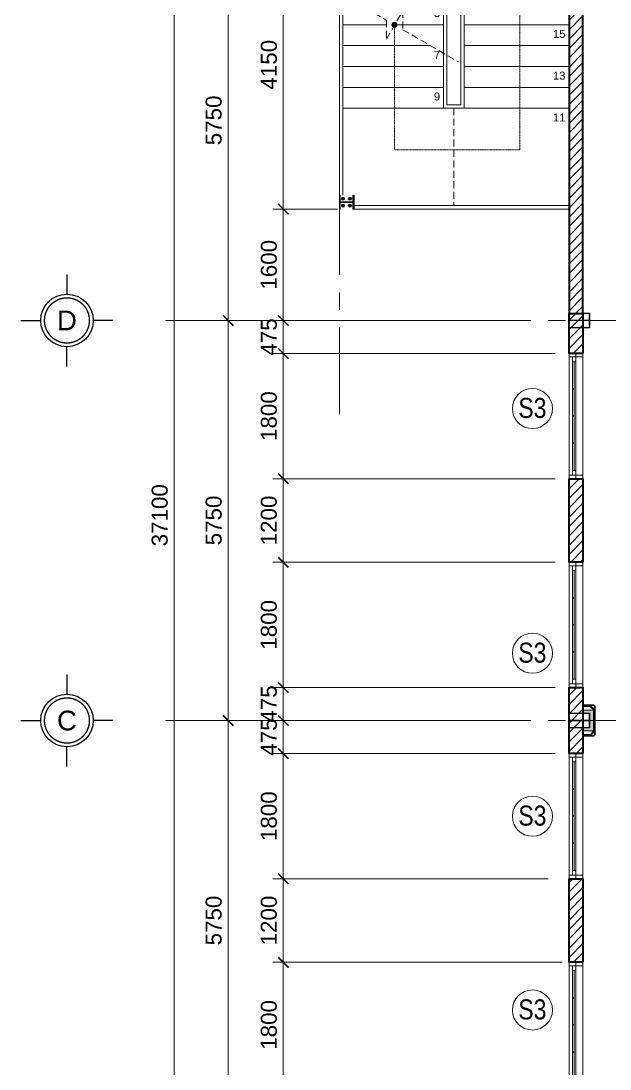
# Model space of a CAD drawing. Header units: millimetres. Extents: x 886808 to 1650903, y -1008069 to 230892.
# Drawn here: x 927110 to 935578, y -496899 to -481836 of the extents above; entities that cross this region are included whole.
import ezdxf
from ezdxf.enums import TextEntityAlignment as Align
from ezdxf.xclip import XClip

# ---------------------------------------------------------------- set-up
doc = ezdxf.new("R2010")
doc.units = ezdxf.units.MM
doc.header["$XCLIPFRAME"] = 0
for name, pattern in [('ACAD_ISO03W100', [30, 12, -18]), ('CENTER', [2, 1.25, -0.25, 0.25, -0.25]), ('CENTER2', [28.575, 19.05, -3.175, 3.175, -3.175]), ('CONTINOUS', [0]), ('DASHED', [0.75, 0.5, -0.25]), ('HIDDEN2', [0.1875, 0.125, -0.0625])]:
    doc.linetypes.add(name, pattern=pattern)
doc.layers.get('0').update_dxf_attribs({"lineweight": 0})
for name, color, linetype, lineweight in [('01- NET TUONG- 242', 242, 'Continuous', 40), ('03- Net Cua- 153', 153, 'Continuous', 9), ('04-Net thay', 150, 'Continuous', 20), ('06- Dim- 250', 250, 'Continuous', 0), ('8l NET TO', 8, 'Continuous', 9), ('A-GLAZ-CURT', 52, 'Continuous', 5), ('A-Wall', 113, 'Continuous', 30), ('A_Dim', 8, 'Continuous', 5), ('DS_Dim', 8, 'Continuous', 0), ('HACTH', 8, 'Continuous', 0), ('net truc', 250, 'CENTER2', 5), ('S-COLS', 52, 'Continuous', 5), ('S-STRS', 31, 'Continuous', 5), ('Text', 250, 'Continuous', 25)]:
    doc.layers.add(name, color=color, linetype=linetype, lineweight=lineweight)
doc.styles.add('Arial', font='arial.ttf', dxfattribs={"height": 253.361452})
doc.styles.add('OBAYASHI', font='ARIALN.TTF')
doc.styles.add('TIÊU ĐỀ', font='arial.ttf', dxfattribs={"height": 230})
doc.styles.add('TRUNG TIN', font='')
doc.styles.get('TRUNG TIN').set_extended_font_data('VNI-Helve-Condense')
doc.dimstyles.new('1-100', dxfattribs={"dimtxt": 230, "dimasz": 150, "dimexe": 150, "dimexo": 300, "dimgap": 90, "dimtad": 1, "dimdec": 0, "dimrnd": 5, "dimzin": 0, "dimtxsty": 'TIÊU ĐỀ', "dimblk": 'ARCHTICK', "dimcen": 100, "dimdle": 120, "dimclrd": 256, "dimclre": 256, "dimclrt": 2, "dimadec": 0, "dimazin": 0, "dimtfac": 1, "dimtdec": 0, "dimtix": 1, "dimtmove": 1, "dimatfit": 3, "dimldrblk": 'OPEN30', "dimfxl": 900, "dimtolj": 1, "dimtzin": 0, "dimlwd": 13, "dimlwe": 13, "dimarcsym": 1})

# ---------------------------------------------------------------- blocks, each defined once
blk = doc.blocks.new('*U900')
for p, q in [((0, 7), (0, 4)), ((-7, 0), (-4, 0)), ((7, 0), (4, 0)), ((0, -7), (0, -4))]:
    blk.add_line(p, q)
blk.add_circle((0, 0), 4)
at = {"layer": 'net truc', "color": 4, "linetype": 'CONTINOUS', "ltscale": 0.08, "const_width": 0.208}
blk.add_lwpolyline([(3.43, -0.02, 0.414214), (0.02, 3.43, 2.414214), (3.43, -0.02, 0.24166)], format="xyb", dxfattribs=at)
at = {"color": 7, "style": 'Arial', "flags": 8}
blk.add_attdef('DETAIL#', text='', height=3, dxfattribs=at).set_placement((0, 0), align=Align.MIDDLE_CENTER)
blk = doc.blocks.new('TRUC KHU BEP')
at = {"layer": '8l NET TO', "color": 251, "linetype": 'CENTER', "ltscale": 1000, "true_color": 0x636466, "transparency": 33554636}
for p, q in [((-3229, 20004), (-3229, 41158)), ((70, -3999), (70, 41158)), ((-5729, 21350), (13215, 21350)), ((-5729, 15600), (13215, 15600))]:
    blk.add_line(p, q, dxfattribs=at)
at = {"layer": 'Text', "transparency": 33554636, "xscale": 94.41941626506186, "yscale": 94.41941626506186, "zscale": 94.41941626506186}
for p, values in [((-7148, 21350), {'DETAIL#': 'D'}), ((-7148, 15600), {'DETAIL#': 'C'})]:
    blk.add_blockref('*U900', p, dxfattribs=at).add_auto_attribs(values)
blk = doc.blocks.new('*U169')
at = {"transparency": 33554636}
h = blk.add_hatch(color=256, dxfattribs=at)
edge = h.paths.add_edge_path()
edge.add_arc((0, 1200), 37.5, 0, 360)
at = {"linetype": 'HIDDEN2', "transparency": 33554636}
blk.add_lwpolyline([(0, 0), (0, 1200)], dxfattribs=at)
at = {"lineweight": -2, "transparency": 33554636, "const_width": 50}
blk.add_lwpolyline([(-173, 100), (0, 0), (173, 100)], dxfattribs=at)
at = {"transparency": 33554636}
blk.add_circle((0, 1200), 37.5, dxfattribs=at)
blk = doc.blocks.new('*U170')
at = {"transparency": 33554636}
h = blk.add_hatch(color=256, dxfattribs=at)
edge = h.paths.add_edge_path()
edge.add_arc((1800, 1500), 37.5, 0, 360)
at = {"linetype": 'HIDDEN2', "transparency": 33554636}
for points in [[(0, 0), (0, 3300)], [(0, 3300), (1800, 3300)], [(1800, 3300), (1800, 1500)]]:
    blk.add_lwpolyline(points, dxfattribs=at)
at = {"lineweight": -2, "transparency": 33554636, "const_width": 50}
blk.add_lwpolyline([(-173, 100), (0, 0), (173, 100)], dxfattribs=at)
at = {"transparency": 33554636}
blk.add_circle((1800, 1500), 37.5, dxfattribs=at)
blk = doc.blocks.new('CAU THANG THOAT HIEM TG 2')
at = {"layer": '04-Net thay', "transparency": 33554636}
for p, q in [((-3250, 0), (-1807, 0, 0)), ((-1807, 0, 0), (-1807, -1937, 0)), ((-1557, -2650, 0), (-1557, 0, 0)), ((-1507, -2700, 0), (-1507, 0, 0)), ((0, 0), (-1507, 0, 0)), ((-3250, -300), (-1807, -300, 0)), ((0, -300), (-1507, -300, 0)), ((-3250, -600), (-1807, -600, 0)), ((0, -600), (-1507, -600, 0)), ((-3250, -900), (-1807, -900, 0)), ((0, -900), (-1507, -900, 0)), ((-3300, -1042), (-3300, -2839)), ((-3250, -1071), (-3250, -2839)), ((-3027, -1200), (-1807, -1200, 0)), ((0, -1200), (-1507, -1200, 0)), ((-3250, -1500), (-2624, -1500, 0)), ((-2407, -1500, 0), (-1807, -1500, 0)), ((0, -1500), (-1507, -1500, 0)), ((-3250, -1800), (-1995, -1800, 0)), ((0, -1800), (-1507, -1800, 0)), ((-1807, -1937, 0), (-1807, -2650, 0)), ((-3250, -2100), (-1807, -2100, 0)), ((-1757, -1966, 0), (-1757, -2650, 0)), ((0, -2100), (-1507, -2100, 0)), ((-3250, -2400), (-1807, -2400, 0)), ((0, -2400), (-1507, -2400, 0)), ((-3250, -2700), (-1807, -2700, 0)), ((-1807, -2700, 0), (-1557, -2700, 0)), ((-1757, -2650, 0), (-1557, -2650, 0)), ((-1507, -2700, 0), (-1557, -2700, 0)), ((0, -2700), (-1507, -2700, 0)), ((-3300, -3950), (-3300, -2839)), ((-3250, -3950), (-3250, -2839))]:
    blk.add_line(p, q, dxfattribs=at)
at = {"layer": '04-Net thay', "transparency": 33554636, "elevation": 0}
for points in [[(0, 2250), (0, 2300), (-3100, 2300), (-3100, 2250)], [(-1757, 50), (-1507, 50), (-1507, 0), (-1757, 0)], [(-3100, -4150), (0, -4150), (0, -4100), (-3100, -4100)]]:
    blk.add_lwpolyline(points, close=True, dxfattribs=at)
at = {"layer": '04-Net thay', "transparency": 33554636}
for points in [[(-3250, 2100), (-3300, 2100), (-3300, -1042)], [(-3250, -1071), (-3250, 2100), (-3296, 2100)]]:
    blk.add_lwpolyline(points, dxfattribs=at)
at = {"layer": '04-Net thay', "transparency": 33554636, "elevation": 0}
blk.add_lwpolyline([(-1807, 0), (-1807, 50), (-1757, 50), (-1757, -1966)], dxfattribs=at)
at = {"layer": '06- Dim- 250', "linetype": 'DASHED', "ltscale": 200, "transparency": 33554636}
for p, q in [((0, 0), (0, -3900)), ((-2505, -1500, 0), (-1995, -1500, 0)), ((-1807, -2700, 0), (-1807, -2650, 0)), ((-1807, -2650, 0), (-1807, -2700, 0))]:
    blk.add_line(p, q, dxfattribs=at)
at = {"layer": '06- Dim- 250', "linetype": 'DASHED', "ltscale": 200, "transparency": 33554636, "elevation": 0}
for points in [[(-3446, -958), (-2624, -1437), (-2624, -1706), (-2391, -1302), (-2391, -1572), (-1588, -2035)], [(-1657, -2700), (-1657, -4100)]]:
    blk.add_lwpolyline(points, dxfattribs=at)
at = {"layer": 'S-STRS', "color": 251, "true_color": 0x636466, "transparency": 33554636}
blk.add_line((-3200, 0), (-1858, 0, 0), dxfattribs=at)
at = {"layer": '06- Dim- 250', "linetype": 'ACAD_ISO03W100', "ltscale": 10, "transparency": 33554636, "xscale": -1}
blk.add_blockref('*U169', (-2509, -1217, 0), dxfattribs=at)
at = {"layer": '06- Dim- 250', "linetype": 'ACAD_ISO03W100', "ltscale": 10, "transparency": 33554636, "rotation": 180}
blk.add_blockref('*U170', (-709, 0, 0), dxfattribs=at)
at = {"color": 2, "transparency": 33554636, "char_height": 115, "attachment_point": 5, "style": 'TIÊU ĐỀ'}
for s, insert in [('\\A1;21', (-141, 168)), ('\\A1;1', (-1898, -132, 0)), ('\\A1;19', (-141, -432)), ('\\A1;3', (-1898, -732, 0)), ('\\A1;17', (-141, -1032)), ('\\A1;5', (-1898, -1332, 0)), ('\\A1;15', (-141, -1632)), ('\\A1;7', (-1898, -1933, 0)), ('\\A1;13', (-141, -2232)), ('\\A1;9', (-1898, -2532, 0)), ('\\A1;11', (-141, -2832))]:
    blk.add_mtext(s, dxfattribs=dict(at, insert=insert))
blk = doc.blocks.new('_ArchTick')
at = {"color": 0, "linetype": 'ByBlock', "const_width": 0.15}
blk.add_lwpolyline([(-0.5, -0.5), (0.5, 0.5)], dxfattribs=at)
blk = doc.blocks.new('*D246')
at = {"layer": 'A_Dim', "lineweight": 13, "transparency": 16777216}
for p, q in [((930089, -486260), (930089, -480270)), ((933246, -480390), (929939, -480390)), ((933270, -486140), (929939, -486140))]:
    blk.add_line(p, q, dxfattribs=at)
at = {"layer": 'Defpoints', "color": 0, "transparency": 16777216}
for p in [(930089, -480390), (933546, -480390), (933570, -486140)]:
    blk.add_point(p, dxfattribs=at)
at = {"layer": 'A_Dim', "lineweight": 13, "transparency": 16777216, "xscale": 150, "yscale": 150, "zscale": 150}
for p, rotation in [((930089, -480390), 90), ((930089, -486140), 270)]:
    blk.add_blockref('_ArchTick', p, dxfattribs=dict(at, rotation=rotation))
at = {"layer": 'A_Dim', "color": 2, "transparency": 16777216, "insert": (929881, -483265), "char_height": 230, "attachment_point": 5, "rotation": 90, "style": 'TIÊU ĐỀ'}
blk.add_mtext('\\A1;5750', dxfattribs=at)
blk = doc.blocks.new('_Open30')
at = {"color": 0, "linetype": 'ByBlock', "lineweight": -2}
for p, q in [((-1, 0.27), (0, 0)), ((0, 0), (-1, -0.27)), ((0, 0), (-1, 0))]:
    blk.add_line(p, q, dxfattribs=at)
blk = doc.blocks.new('*D248')
at = {"layer": 'A_Dim', "lineweight": 13, "transparency": 16777216}
for p, q in [((929313, -470270), (929313, -507610)), ((934594, -470390), (929163, -470390)), ((934594, -507490), (929163, -507490))]:
    blk.add_line(p, q, dxfattribs=at)
at = {"layer": 'Defpoints', "color": 0, "transparency": 16777216}
for p in [(934894, -470390), (929313, -507490), (934894, -507490)]:
    blk.add_point(p, dxfattribs=at)
at = {"layer": 'A_Dim', "lineweight": 13, "transparency": 16777216, "xscale": 150, "yscale": 150, "zscale": 150}
for p, rotation in [((929313, -470390), 90), ((929313, -507490), 270)]:
    blk.add_blockref('_ArchTick', p, dxfattribs=dict(at, rotation=rotation))
at = {"layer": 'A_Dim', "color": 2, "transparency": 16777216, "insert": (929105, -488940), "char_height": 230, "attachment_point": 5, "rotation": 90, "style": 'TIÊU ĐỀ'}
blk.add_mtext('\\A1;37100', dxfattribs=at)
blk = doc.blocks.new('*D250')
at = {"layer": 'A_Dim', "lineweight": 13, "transparency": 16777216}
for p, q in [((930089, -492010), (930089, -486020)), ((934223, -486140), (929939, -486140)), ((933357, -491890), (929939, -491890))]:
    blk.add_line(p, q, dxfattribs=at)
at = {"layer": 'Defpoints', "color": 0, "transparency": 16777216}
for p in [(930089, -486140), (934523, -486140), (933657, -491890)]:
    blk.add_point(p, dxfattribs=at)
at = {"layer": 'A_Dim', "lineweight": 13, "transparency": 16777216, "xscale": 150, "yscale": 150, "zscale": 150}
for p, rotation in [((930089, -486140), 90), ((930089, -491890), 270)]:
    blk.add_blockref('_ArchTick', p, dxfattribs=dict(at, rotation=rotation))
at = {"layer": 'A_Dim', "color": 2, "transparency": 16777216, "insert": (929881, -489015), "char_height": 230, "attachment_point": 5, "rotation": 90, "style": 'TIÊU ĐỀ'}
blk.add_mtext('\\A1;5750', dxfattribs=at)
blk = doc.blocks.new('*D251')
at = {"layer": 'A_Dim', "lineweight": 13, "transparency": 16777216}
for p, q in [((930089, -491770), (930089, -497760)), ((933357, -491890), (929939, -491890)), ((930982, -497640), (929939, -497640))]:
    blk.add_line(p, q, dxfattribs=at)
at = {"layer": 'Defpoints', "color": 0, "transparency": 16777216}
for p in [(933657, -491890), (930089, -497640), (931282, -497640)]:
    blk.add_point(p, dxfattribs=at)
at = {"layer": 'A_Dim', "lineweight": 13, "transparency": 16777216, "xscale": 150, "yscale": 150, "zscale": 150}
for p, rotation in [((930089, -491890), 90), ((930089, -497640), 270)]:
    blk.add_blockref('_ArchTick', p, dxfattribs=dict(at, rotation=rotation))
at = {"layer": 'A_Dim', "color": 2, "transparency": 16777216, "insert": (929881, -494765), "char_height": 230, "attachment_point": 5, "rotation": 90, "style": 'TIÊU ĐỀ'}
blk.add_mtext('\\A1;5750', dxfattribs=at)
blk = doc.blocks.new('*U1454')
at = {"color": 7, "ltscale": 5, "transparency": 33554636}
for p, q in [((-2000, 100), (-2000, -100)), ((-200, 100), (-200, -100))]:
    blk.add_line(p, q, dxfattribs=at)
at = {"ltscale": 40, "transparency": 33554636}
for p, q in [((-250, 100), (-1950, 100)), ((-1880, 50), (-320, 50)), ((-320, 25), (-1880, 25))]:
    blk.add_line(p, q, dxfattribs=at)
at = {"color": 0, "ltscale": 40, "transparency": 33554636}
for p, q in [((-2000, 0), (-200, 0)), ((-200, -100), (-2000, -100))]:
    blk.add_line(p, q, dxfattribs=at)
at = {"color": 0, "lineweight": -2, "transparency": 33554636}
for points in [[(-2000, 100), (-1950, 100), (-1950, -100), (-2000, -100)], [(-200, 100), (-250, 100), (-250, -100), (-200, -100)]]:
    blk.add_lwpolyline(points, close=True, dxfattribs=at)
at = {"ltscale": 40, "transparency": 33554636}
for points in [[(-1950, 50), (-1880, 50), (-1880, 0), (-1950, 0)], [(-1495, 25), (-1485, 25), (-1485, 50), (-1495, 50)], [(-1105, 25), (-1095, 25), (-1095, 50), (-1105, 50)], [(-715, 25), (-705, 25), (-705, 50), (-715, 50)], [(-320, 50), (-250, 50), (-250, 0), (-320, 0)]]:
    blk.add_lwpolyline(points, close=True, dxfattribs=at)
blk = doc.blocks.new('A$C0DD655ED')
at = {"layer": 'A_Dim', "transparency": 33554636}
h = blk.add_hatch(dxfattribs=at)
h.set_pattern_fill('ANGLE', color=256)
h.set_pattern_definition([(0, (4687050.9006, -31895392.7794), (0, 6.985), [5.08, -1.905]), (90, (4687050.9006, -31895392.7794), (-6.985, 4e-16), [5.08, -1.905])])
h.paths.add_polyline_path([(25, 375), (425, 375), (425, 75), (25, 75)])
h.paths.add_polyline_path([(75, 325), (375, 325), (375, 125), (75, 125)], flags=16)
at = {"layer": '03- Net Cua- 153', "linetype": 'Continuous', "transparency": 33554636}
for p, q in [((125, 442), (125, 450)), ((125, 442), (125, 450)), ((128, 442), (128, 450)), ((128, 442), (128, 450)), ((322, 442), (322, 450)), ((322, 442), (322, 450)), ((325, 442), (325, 450)), ((325, 442), (325, 450)), ((442, 325), (450, 325)), ((442, 322), (450, 322)), ((125, 8), (125, 0)), ((125, 8), (125, 0)), ((128, 8), (128, 0)), ((128, 8), (128, 0)), ((322, 8), (322, 0)), ((322, 8), (322, 0)), ((325, 8), (325, 0)), ((325, 8), (325, 0)), ((442, 128), (450, 128)), ((442, 125), (450, 125))]:
    blk.add_line(p, q, dxfattribs=at)
for points in [[(30, 0), (420, 0, 0.414214), (450, 30), (450, 420, 0.414214), (420, 450), (30, 450, 0.414214), (0, 420), (0, 30, 0.414214)], [(30, 8), (420, 8, 0.414214), (442, 30), (442, 420, 0.414214), (420, 442), (30, 442, 0.414214), (8, 420), (8, 30, 0.414214)]]:
    blk.add_lwpolyline(points, format="xyb", close=True, dxfattribs=at)
at = {"layer": 'A-GLAZ-CURT', "transparency": 33554636}
for points in [[(11, 389), (25, 389), (25, 375), (11, 375)], [(61, 442), (75, 442), (75, 428), (61, 428)], [(389, 442), (375, 442), (375, 428), (389, 428)], [(425, 389), (439, 389), (439, 375), (425, 375)], [(11, 75), (25, 75), (25, 61), (11, 61)], [(61, 8), (75, 8), (75, 22), (61, 22)], [(389, 8), (375, 8), (375, 22), (389, 22)], [(425, 75), (439, 75), (439, 61), (425, 61)]]:
    blk.add_lwpolyline(points, close=True, dxfattribs=at)
at = {"layer": 'A_Dim', "transparency": 33554636}
for points in [[(25, 375), (11, 389)], [(11, 375), (25, 389)], [(15, 389), (61, 438)], [(71, 428), (25, 379)], [(75, 428), (61, 442)], [(61, 428), (75, 442)], [(375, 428), (389, 442)], [(389, 428), (375, 442)], [(379, 428), (425, 379)], [(435, 389), (389, 438)], [(439, 375), (425, 389)], [(425, 375), (439, 389)], [(25, 61), (11, 75)], [(11, 61), (25, 75)], [(15, 61), (61, 12)], [(73, 20), (25, 71)], [(75, 22), (61, 8)], [(61, 22), (75, 8)], [(375, 22), (389, 8)], [(389, 22), (375, 8)], [(377, 20), (425, 71)], [(435, 61), (389, 12)], [(439, 61), (425, 75)], [(425, 61), (439, 75)]]:
    blk.add_lwpolyline(points, dxfattribs=at)
for points in [[(25, 61), (11, 61), (11, 389), (25, 389)], [(25, 375), (425, 375), (425, 75), (25, 75)], [(61, 442), (389, 442), (389, 428), (61, 428)], [(75, 325), (375, 325), (375, 125), (75, 125)], [(425, 61), (439, 61), (439, 389), (425, 389)], [(61, 8), (389, 8), (389, 22), (61, 22)]]:
    blk.add_lwpolyline(points, close=True, dxfattribs=at)
blk = doc.blocks.new('so thu tu bac thang')
at = {"ltscale": 300}
blk.add_circle((37.7, 0), 125, dxfattribs=at)
at = {"style": 'OBAYASHI'}
blk.add_attdef('SO_THU_TU_BAC_THANG', (-91.5, -138.5), '', height=300, dxfattribs=at)
blk = doc.blocks.new('*D1308')
at = {"layer": 'A_Dim', "lineweight": 13, "transparency": 16777216}
for p, q in [((930881, -497285), (930881, -495245)), ((934889, -495365), (930731, -495365)), ((934689, -497165), (930731, -497165))]:
    blk.add_line(p, q, dxfattribs=at)
at = {"layer": 'Defpoints', "color": 0, "transparency": 16777216}
for p in [(930881, -495365), (935189, -495365), (934989, -497165)]:
    blk.add_point(p, dxfattribs=at)
at = {"layer": 'A_Dim', "lineweight": 13, "transparency": 16777216, "xscale": 150, "yscale": 150, "zscale": 150}
for p, rotation in [((930881, -495365), 90), ((930881, -497165), 270)]:
    blk.add_blockref('_ArchTick', p, dxfattribs=dict(at, rotation=rotation))
at = {"layer": 'A_Dim', "color": 2, "transparency": 16777216, "insert": (930674, -496265), "char_height": 230, "attachment_point": 5, "rotation": 90, "style": 'TIÊU ĐỀ'}
blk.add_mtext('\\A1;1800', dxfattribs=at)
blk = doc.blocks.new('*D1309')
at = {"layer": 'A_Dim', "lineweight": 13, "transparency": 16777216}
for p, q in [((930881, -495485), (930881, -494045)), ((934689, -494165), (930731, -494165)), ((934889, -495365), (930731, -495365))]:
    blk.add_line(p, q, dxfattribs=at)
at = {"layer": 'Defpoints', "color": 0, "transparency": 16777216}
for p in [(930881, -494165), (934989, -494165), (935189, -495365)]:
    blk.add_point(p, dxfattribs=at)
at = {"layer": 'A_Dim', "lineweight": 13, "transparency": 16777216, "xscale": 150, "yscale": 150, "zscale": 150}
for p, rotation in [((930881, -494165), 90), ((930881, -495365), 270)]:
    blk.add_blockref('_ArchTick', p, dxfattribs=dict(at, rotation=rotation))
at = {"layer": 'A_Dim', "color": 2, "transparency": 16777216, "insert": (930674, -494765), "char_height": 230, "attachment_point": 5, "rotation": 90, "style": 'TIÊU ĐỀ'}
blk.add_mtext('\\A1;1200', dxfattribs=at)
blk = doc.blocks.new('*D1310')
at = {"layer": 'A_Dim', "lineweight": 13, "transparency": 16777216}
for p, q in [((930881, -494285), (930881, -492245)), ((934789, -492365), (930731, -492365)), ((934689, -494165), (930731, -494165))]:
    blk.add_line(p, q, dxfattribs=at)
at = {"layer": 'Defpoints', "color": 0, "transparency": 16777216}
for p in [(930881, -492365), (935089, -492365), (934989, -494165)]:
    blk.add_point(p, dxfattribs=at)
at = {"layer": 'A_Dim', "lineweight": 13, "transparency": 16777216, "xscale": 150, "yscale": 150, "zscale": 150}
for p, rotation in [((930881, -492365), 90), ((930881, -494165), 270)]:
    blk.add_blockref('_ArchTick', p, dxfattribs=dict(at, rotation=rotation))
at = {"layer": 'A_Dim', "color": 2, "transparency": 16777216, "insert": (930674, -493265), "char_height": 230, "attachment_point": 5, "rotation": 90, "style": 'TIÊU ĐỀ'}
blk.add_mtext('\\A1;1800', dxfattribs=at)
blk = doc.blocks.new('*D1311')
at = {"layer": 'A_Dim', "lineweight": 13, "transparency": 16777216}
for p, q in [((930881, -491890), (930881, -491740)), ((934276, -491890), (930731, -491890)), ((930881, -492365), (930881, -491890)), ((934789, -492365), (930731, -492365)), ((930881, -492365), (930881, -492515))]:
    blk.add_line(p, q, dxfattribs=at)
at = {"layer": 'Defpoints', "color": 0, "transparency": 16777216}
for p in [(930881, -491890), (934576, -491890), (935089, -492365)]:
    blk.add_point(p, dxfattribs=at)
at = {"layer": 'A_Dim', "lineweight": 13, "transparency": 16777216, "xscale": 150, "yscale": 150, "zscale": 150}
for p, rotation in [((930881, -491890), 270), ((930881, -492365), 90)]:
    blk.add_blockref('_ArchTick', p, dxfattribs=dict(at, rotation=rotation))
at = {"layer": 'A_Dim', "color": 2, "transparency": 16777216, "insert": (930674, -492128), "char_height": 230, "attachment_point": 5, "rotation": 90, "style": 'TIÊU ĐỀ'}
blk.add_mtext('\\A1;475', dxfattribs=at)
blk = doc.blocks.new('*D1312')
at = {"layer": 'A_Dim', "lineweight": 13, "transparency": 16777216}
for p, q in [((930881, -491415), (930881, -491265)), ((934789, -491415), (930731, -491415)), ((930881, -491890), (930881, -491415)), ((934276, -491890), (930731, -491890)), ((930881, -491890), (930881, -492040))]:
    blk.add_line(p, q, dxfattribs=at)
at = {"layer": 'Defpoints', "color": 0, "transparency": 16777216}
for p in [(930881, -491415), (935089, -491415), (934576, -491890)]:
    blk.add_point(p, dxfattribs=at)
at = {"layer": 'A_Dim', "lineweight": 13, "transparency": 16777216, "xscale": 150, "yscale": 150, "zscale": 150}
for p, rotation in [((930881, -491415), 270), ((930881, -491890), 90)]:
    blk.add_blockref('_ArchTick', p, dxfattribs=dict(at, rotation=rotation))
at = {"layer": 'A_Dim', "color": 2, "transparency": 16777216, "insert": (930674, -491653), "char_height": 230, "attachment_point": 5, "rotation": 90, "style": 'TIÊU ĐỀ'}
blk.add_mtext('\\A1;475', dxfattribs=at)
blk = doc.blocks.new('*D1313')
at = {"layer": 'A_Dim', "lineweight": 13, "transparency": 16777216}
for p, q in [((930881, -491535), (930881, -489495)), ((934789, -489615), (930731, -489615)), ((934789, -491415), (930731, -491415))]:
    blk.add_line(p, q, dxfattribs=at)
at = {"layer": 'Defpoints', "color": 0, "transparency": 16777216}
for p in [(930881, -489615), (935089, -489615), (935089, -491415)]:
    blk.add_point(p, dxfattribs=at)
at = {"layer": 'A_Dim', "lineweight": 13, "transparency": 16777216, "xscale": 150, "yscale": 150, "zscale": 150}
for p, rotation in [((930881, -489615), 90), ((930881, -491415), 270)]:
    blk.add_blockref('_ArchTick', p, dxfattribs=dict(at, rotation=rotation))
at = {"layer": 'A_Dim', "color": 2, "transparency": 16777216, "insert": (930674, -490515), "char_height": 230, "attachment_point": 5, "rotation": 90, "style": 'TIÊU ĐỀ'}
blk.add_mtext('\\A1;1800', dxfattribs=at)
blk = doc.blocks.new('*D1314')
at = {"layer": 'A_Dim', "lineweight": 13, "transparency": 16777216}
for p, q in [((930881, -489735), (930881, -488295)), ((934789, -488415), (930731, -488415)), ((934789, -489615), (930731, -489615))]:
    blk.add_line(p, q, dxfattribs=at)
at = {"layer": 'Defpoints', "color": 0, "transparency": 16777216}
for p in [(930881, -488415), (935089, -488415), (935089, -489615)]:
    blk.add_point(p, dxfattribs=at)
at = {"layer": 'A_Dim', "lineweight": 13, "transparency": 16777216, "xscale": 150, "yscale": 150, "zscale": 150}
for p, rotation in [((930881, -488415), 90), ((930881, -489615), 270)]:
    blk.add_blockref('_ArchTick', p, dxfattribs=dict(at, rotation=rotation))
at = {"layer": 'A_Dim', "color": 2, "transparency": 16777216, "insert": (930674, -489015), "char_height": 230, "attachment_point": 5, "rotation": 90, "style": 'TIÊU ĐỀ'}
blk.add_mtext('\\A1;1200', dxfattribs=at)
blk = doc.blocks.new('*D1315')
at = {"layer": 'A_Dim', "lineweight": 13, "transparency": 16777216}
for p, q in [((930881, -488535), (930881, -486495)), ((934789, -486615), (930731, -486615)), ((934789, -488415), (930731, -488415))]:
    blk.add_line(p, q, dxfattribs=at)
at = {"layer": 'Defpoints', "color": 0, "transparency": 16777216}
for p in [(930881, -486615), (935089, -486615), (935089, -488415)]:
    blk.add_point(p, dxfattribs=at)
at = {"layer": 'A_Dim', "lineweight": 13, "transparency": 16777216, "xscale": 150, "yscale": 150, "zscale": 150}
for p, rotation in [((930881, -486615), 90), ((930881, -488415), 270)]:
    blk.add_blockref('_ArchTick', p, dxfattribs=dict(at, rotation=rotation))
at = {"layer": 'A_Dim', "color": 2, "transparency": 16777216, "insert": (930674, -487515), "char_height": 230, "attachment_point": 5, "rotation": 90, "style": 'TIÊU ĐỀ'}
blk.add_mtext('\\A1;1800', dxfattribs=at)
blk = doc.blocks.new('*D1316')
at = {"layer": 'A_Dim', "lineweight": 13, "transparency": 16777216}
for p, q in [((930881, -486140), (930881, -485990)), ((933985, -486140), (930731, -486140)), ((930881, -486615), (930881, -486140)), ((934789, -486615), (930731, -486615)), ((930881, -486615), (930881, -486765))]:
    blk.add_line(p, q, dxfattribs=at)
at = {"layer": 'Defpoints', "color": 0, "transparency": 16777216}
for p in [(930881, -486140), (934285, -486140), (935089, -486615)]:
    blk.add_point(p, dxfattribs=at)
at = {"layer": 'A_Dim', "lineweight": 13, "transparency": 16777216, "xscale": 150, "yscale": 150, "zscale": 150}
for p, rotation in [((930881, -486140), 270), ((930881, -486615), 90)]:
    blk.add_blockref('_ArchTick', p, dxfattribs=dict(at, rotation=rotation))
at = {"layer": 'A_Dim', "color": 2, "transparency": 16777216, "insert": (930674, -486378), "char_height": 230, "attachment_point": 5, "rotation": 90, "style": 'TIÊU ĐỀ'}
blk.add_mtext('\\A1;475', dxfattribs=at)
blk = doc.blocks.new('*D1317')
at = {"layer": 'A_Dim', "lineweight": 13, "transparency": 16777216}
for p, q in [((930881, -486260), (930881, -484420)), ((931659, -484540), (930731, -484540)), ((933985, -486140), (930731, -486140))]:
    blk.add_line(p, q, dxfattribs=at)
at = {"layer": 'Defpoints', "color": 0, "transparency": 16777216}
for p in [(930881, -484540), (931959, -484540, 0), (934285, -486140)]:
    blk.add_point(p, dxfattribs=at)
at = {"layer": 'A_Dim', "lineweight": 13, "transparency": 16777216, "xscale": 150, "yscale": 150, "zscale": 150}
for p, rotation in [((930881, -484540), 90), ((930881, -486140), 270)]:
    blk.add_blockref('_ArchTick', p, dxfattribs=dict(at, rotation=rotation))
at = {"layer": 'A_Dim', "color": 2, "transparency": 16777216, "insert": (930674, -485340), "char_height": 230, "attachment_point": 5, "rotation": 90, "style": 'TIÊU ĐỀ'}
blk.add_mtext('\\A1;1600', dxfattribs=at)
blk = doc.blocks.new('*D1318')
at = {"layer": 'A_Dim', "lineweight": 13, "transparency": 16777216}
for p, q in [((930881, -484660), (930881, -480270)), ((931171, -480390), (930731, -480390)), ((931659, -484540), (930731, -484540))]:
    blk.add_line(p, q, dxfattribs=at)
at = {"layer": 'Defpoints', "color": 0, "transparency": 16777216}
for p in [(930881, -480390), (931471, -480390), (931959, -484540, 0)]:
    blk.add_point(p, dxfattribs=at)
at = {"layer": 'A_Dim', "lineweight": 13, "transparency": 16777216, "xscale": 150, "yscale": 150, "zscale": 150}
for p, rotation in [((930881, -480390), 90), ((930881, -484540), 270)]:
    blk.add_blockref('_ArchTick', p, dxfattribs=dict(at, rotation=rotation))
at = {"layer": 'A_Dim', "color": 2, "transparency": 16777216, "insert": (930674, -482465), "char_height": 230, "attachment_point": 5, "rotation": 90, "style": 'TIÊU ĐỀ'}
blk.add_mtext('\\A1;4150', dxfattribs=at)
blk = doc.blocks.new('I COLUMN ver finish - I COLUMN 200X200-6422362-MẶT BẰNG BỐ TRÍ TẦNG 1')
at = {"layer": 'S-COLS', "transparency": 33554636}
for p, q in [((-100, 92), (-100, 100)), ((100, 100), (-100, 100)), ((-5, 92), (-100, 92)), ((-59, 65), (-67, 50)), ((-67, 50), (-59, 35)), ((-41, 65), (-59, 65)), ((-59, 35), (-41, 35)), ((-33, 50), (-41, 65)), ((-41, 35), (-33, 50)), ((-5, 92), (-5, -92)), ((100, 92), (5, 92)), ((5, -92), (5, 92)), ((41, 65), (33, 50)), ((33, 50), (41, 35)), ((59, 65), (41, 65)), ((41, 35), (59, 35)), ((67, 50), (59, 65)), ((59, 35), (67, 50)), ((100, 92), (100, 100)), ((-5, -92), (-100, -92)), ((-100, -100), (-100, -92)), ((100, -100), (-100, -100)), ((-100, -110), (100, -110)), ((-59, -35), (-67, -50)), ((-67, -50), (-59, -65)), ((-41, -35), (-59, -35)), ((-59, -65), (-41, -65)), ((-33, -50), (-41, -35)), ((-41, -65), (-33, -50)), ((100, -92), (5, -92)), ((41, -35), (33, -50)), ((33, -50), (41, -65)), ((59, -35), (41, -35)), ((41, -65), (59, -65)), ((67, -50), (59, -35)), ((59, -65), (67, -50)), ((100, -100), (100, -92))]:
    blk.add_line(p, q, dxfattribs=at)
for centre, radius, start, end in [((-50, 50), 23, 360, 180), ((-50, 50), 23, 180, 360), ((-50, 50), 8, 360, 180), ((-50, 50), 8, 180, 360), ((50, 50), 23, 360, 180), ((50, 50), 23, 180, 360), ((50, 50), 8, 360, 180), ((50, 50), 8, 180, 360), ((-50, -50), 23, 360, 180), ((-50, -50), 23, 180, 360), ((-50, -50), 8, 360, 180), ((-50, -50), 8, 180, 0), ((50, -50), 23, 360, 180), ((50, -50), 23, 180, 360), ((50, -50), 8, 360, 180), ((50, -50), 8, 180, 0)]:
    blk.add_arc(centre, radius, start, end, dxfattribs=at)
blk = doc.blocks.new('cc')
at = {"layer": 'A-GLAZ-CURT', "transparency": 33554636}
blk.add_lwpolyline([(222569, 39756), (222287, 39756), (222287, 39659), (222278, 39659), (222278, 39859), (222287, 39859), (222287, 39762), (222569, 39762), (222569, 39859), (222578, 39859), (222578, 39659), (222569, 39659)], close=True, dxfattribs=at)
at = {"layer": 'A-Wall', "transparency": 33554636}
blk.add_lwpolyline([(222278, 39659), (222578, 39659), (222578, 39859), (222278, 39859)], close=True, dxfattribs=at)

msp = doc.modelspace()

# ---------------------------------------------------------------- hatches: boundary and pattern name
at = {"layer": 'HACTH', "transparency": 33554636}
h = msp.add_hatch(dxfattribs=at)
h.set_pattern_fill('ANSI31', color=256, scale=30)
h.paths.add_polyline_path([(958118.6, -475390.1), (958318.6, -475390.1), (958318.6, -470590.1), (958118.6, -470590.1)])
h.paths.add_polyline_path([(953643.6, -470589.9), (958998.6, -470589.7), (958998.6, -470390.1), (953643.6, -470390.4)])
h.paths.add_polyline_path([(955518.6, -503190.2), (950968.6, -503190.2), (950968.6, -503390.1), (955518.6, -503390.1)])
h.paths.add_polyline_path([(934988.6, -470589.7), (935188.6, -470589.7), (935188.6, -471895.8), (934988.6, -471895.8)])
h.paths.add_polyline_path([(943236, -507290.1), (945731.1, -507290.1), (945731.1, -507490.1), (943236, -507490.1)])
h.paths.add_polyline_path([(956518.6, -503190.2), (958318.6, -503190.1), (958318.6, -503390.1), (956518.6, -503390.2)])
h.paths.add_polyline_path([(941336, -475390.1), (941536, -475390.1), (941536, -470589.7), (941336, -470589.7)])
h.paths.add_polyline_path([(957418.6, -475490.2), (958318.6, -475490.1), (958318.6, -475390.1), (957418.6, -475390.2)])
h.paths.add_polyline_path([(950256.1, -507290.1), (951068.6, -507290.1), (951068.6, -507490.1), (950256.1, -507490.1)])
h.paths.add_polyline_path([(947331.1, -507290.1), (948656.1, -507290.1), (948656.1, -507490.1), (947331.1, -507490.1)])
h.paths.add_polyline_path([(934988.6, -499915.1), (935188.6, -499915.1), (935188.6, -504440.1), (934988.6, -504440.1)])
h.paths.add_polyline_path([(935188.6, -480090.1), (934988.6, -480090.1), (934988.6, -486040.1), (935188.6, -486040.1), (935188.6, -484340.1)])
h.paths.add_polyline_path([(934988.6, -470590.1), (936571.1, -470590.1), (936571.1, -470390.1), (934988.6, -470390.1)])
h.paths.add_polyline_path([(938371.1, -470389.7), (941536, -470389.7), (941536, -470589.7), (938371.1, -470589.7)])
h.paths.add_polyline_path([(943336, -470389.7), (947798.6, -470389.7), (947798.6, -470590.4), (943336, -470590.4)])
h.paths.add_polyline_path([(949598.6, -470390.4), (953643.6, -470390.4), (953643.6, -470589.7), (949598.6, -470589.7)])
h.paths.add_polyline_path([(938371.1, -507290.1), (941636, -507290.1), (941636, -507490.1), (938371.1, -507490.1)])
h.paths.add_polyline_path([(934988.6, -507490.1), (936571.1, -507490.1), (936571.1, -507290.1), (934988.6, -507290.1)])
h.paths.add_polyline_path([(960798.6, -470389.8), (964918.6, -470389.8), (964918.6, -470589.7), (960798.6, -470589.7)])
h.paths.add_polyline_path([(951068.6, -507490.1), (951872.6, -507490.1), (951872.6, -507290.1), (951068.6, -507290.1)])
h.paths.add_polyline_path([(953472.6, -507490.1), (954272.6, -507490.1), (954272.6, -507290.1), (953472.6, -507290.1)])
h.paths.add_polyline_path([(955872.6, -507490.1), (956784.8, -507490.1), (956784.8, -507290.1), (955872.6, -507290.1)])
h.paths.add_polyline_path([(951068.6, -503390.1), (951068.6, -507290.1), (950868.6, -507290.1), (950868.6, -503605.1), (950968.6, -503605.1), (950968.6, -503390.1)])
h.paths.add_polyline_path([(950968.6, -501190.2), (950968.6, -503605.1), (950768.6, -503605.1), (950768.6, -501190.2)])
h.paths.add_polyline_path([(946917.9, -500990.1), (950968.6, -500990.1), (950968.6, -501190.2), (946917.9, -501190.2)])
h.paths.add_polyline_path([(946917.8, -502390.2), (947117.8, -502390.2), (947117.8, -503190.1), (946917.8, -503190.1)])
h.paths.add_polyline_path([(947117.8, -501390.2), (946917.8, -501390.2), (946917.9, -501190.2), (947117.9, -501190.2)])
h.paths.add_polyline_path([(948117.9, -503390.1), (948117.9, -503190.1), (942718.6, -503190.1), (942718.6, -503390.1)])
h.paths.add_polyline_path([(943918.6, -502390.2), (943718.6, -502390.2), (943718.6, -503190.1), (943918.6, -503190.1)])
h.paths.add_polyline_path([(943718.6, -501390.2), (943918.6, -501390.2), (943918.6, -501190.2), (943718.6, -501190.2)])
h.paths.add_polyline_path([(939868.6, -501190.2), (943918.6, -501190.2), (943918.6, -500990.1), (939868.6, -500990.2)])
h.paths.add_polyline_path([(939868.6, -501190.2), (939868.6, -500990.2), (936488.6, -500990.2), (936488.6, -501190.2)])
h.paths.add_polyline_path([(935488.6, -500990.1), (935188.6, -500990.1), (935188.6, -501190.1), (935488.6, -501190.1)])
h.paths.add_polyline_path([(940068.6, -501190.2), (940068.6, -507290.1), (939868.6, -507290.1), (939868.6, -501190.2)])
h.paths.add_polyline_path([(944218.3, -507290.1), (944418.3, -507290.1), (944418.2, -503390.1), (944218.2, -503390.1)])
h.paths.add_polyline_path([(945631.7, -507290.1), (945631.7, -507040.1), (944418.3, -507040.1), (944418.3, -507290.2)])
h.paths.add_polyline_path([(945731.7, -506940.1), (945731.7, -507290.1), (944418.3, -507290.2), (944418.3, -506940.1)])
h.paths.add_polyline_path([(935188.6, -492365.1), (934988.6, -492365.1), (934988.6, -491415.1), (935188.6, -491415.1)])
h.paths.add_polyline_path([(935188.6, -473695.8), (934988.6, -473695.8), (934988.6, -475672.3), (935188.6, -475672.3)])
h.paths.add_polyline_path([(935188.6, -489615.1), (934988.6, -489615.1), (934988.6, -488415.1), (935188.6, -488415.1)])
h.paths.add_polyline_path([(935188.6, -506240.1), (934988.6, -506240.1), (934988.6, -507290.1), (935188.6, -507290.1)])
h.paths.add_polyline_path([(935188.6, -486615.1), (934988.6, -486615.1), (934988.6, -486040.1), (935188.6, -486040.1)])
h.paths.add_polyline_path([(934988.6, -478490.2), (935188.6, -478490.2), (935188.6, -477872.3), (934988.6, -477872.3)])
h.paths.add_polyline_path([(935188.6, -495365.1), (934988.6, -495365.1), (934988.6, -494165.1), (935188.6, -494165.1)])
h.paths.add_polyline_path([(935188.6, -498115.1), (934988.6, -498115.1), (934988.6, -497165.1), (935188.6, -497165.1)])
h.paths.add_polyline_path([(946528.6, -475390.1), (946628.6, -475390.1), (946628.6, -475190.1), (946528.6, -475190.1)])
h.paths.add_polyline_path([(945119.3, -473045.7), (944918.8, -473045.7), (944918.6, -475390.1), (945119.1, -475390.1)])
h.paths.add_polyline_path([(944918.6, -473693), (944918.6, -473593), (946528.4, -473593), (946528.4, -473693)])
h.paths.add_polyline_path([(946628.6, -474430.1), (946528.6, -474430.1), (946528.6, -471840.1), (946628.6, -471840.1)])
h.paths.add_polyline_path([(944918.8, -472090.1), (944918.8, -471990.1), (946528.6, -471990.1), (946528.6, -472090.1)])
h.paths.add_polyline_path([(945116.5, -471990.1), (944918.6, -471990.1), (944918.6, -470739.7), (945116.5, -470739.7)])
h.paths.add_polyline_path([(944918.6, -470739.7), (945119.1, -470739.7), (945119.1, -470590.4), (944918.6, -470590.4)])
h.paths.add_polyline_path([(945119, -472285.7), (944919, -472285.7), (944919.1, -472085.6), (945119.1, -472085.6)])
h.paths.add_polyline_path([(935188.6, -475490.1), (936963.2, -475490.1), (936963.2, -475390.2), (935188.6, -475390.2)])
h.paths.add_polyline_path([(941905.1, -475490.1), (938163.2, -475490.1), (938163.2, -475390.1), (941905.1, -475390.2)])
h.paths.add_polyline_path([(943128.5, -475390.2), (955798.6, -475390.1), (955798.6, -475490.1), (943128.5, -475490.2)])
h.paths.add_polyline_path([(932488.6, -477672.3), (932488.6, -475872.3), (934988.6, -475872.3), (934988.6, -476034.9), (935188.6, -476034.9), (935188.6, -475672.3), (932288.6, -475672.3), (932288.6, -477872.3), (935188.6, -477872.3), (935188.6, -477535.3), (934988.6, -477535.3), (934988.6, -477672.3)])

# ---------------------------------------------------------------- linework, layer by layer
at = {"layer": '01- NET TUONG- 242', "transparency": 33554636}
for points in [[(935188.6, -480090.1), (934988.6, -480090.1), (934988.6, -486040.1), (935188.6, -486040.1), (935188.6, -484340.1), (935188.6, -484340.1)], [(935188.6, -486615.1), (934988.6, -486615.1), (934988.6, -486040.1), (935188.6, -486040.1)], [(935188.6, -489615.1), (934988.6, -489615.1), (934988.6, -488415.1), (935188.6, -488415.1)], [(935188.6, -492365.1), (934988.6, -492365.1), (934988.6, -491415.1), (935188.6, -491415.1)], [(935188.6, -495365.1), (934988.6, -495365.1), (934988.6, -494165.1), (935188.6, -494165.1)]]:
    msp.add_lwpolyline(points, close=True, dxfattribs=at)

# ---------------------------------------------------------------- block references
at = {"transparency": 33554636}
msp.add_blockref('TRUC KHU BEP', (934918.6, -507490.1), dxfattribs=at)
ref = msp.add_blockref('so thu tu bac thang', (934549.4, -487406.2), dxfattribs=dict(at, xscale=-2.304000000003725, yscale=2.304000000003725, zscale=2.304, rotation=359.9999999985525))
ref.add_attrib('SO_THU_TU_BAC_THANG', 'S3', dxfattribs={"height": 288, "style": 'TRUNG TIN'}).set_placement((934461.7, -487541.1), align=Align.CENTER)
ref = msp.add_blockref('so thu tu bac thang', (934549.4, -490923.8), dxfattribs=dict(at, xscale=-2.304000000003725, yscale=2.304000000003725, zscale=2.304, rotation=359.9999999985525))
ref.add_attrib('SO_THU_TU_BAC_THANG', 'S3', dxfattribs={"height": 288, "style": 'TRUNG TIN'}).set_placement((934461.7, -491058.7), align=Align.CENTER)
ref = msp.add_blockref('so thu tu bac thang', (934549.4, -493265.8), dxfattribs=dict(at, xscale=-2.304000000003725, yscale=2.304000000003725, zscale=2.304, rotation=359.9999999985525))
ref.add_attrib('SO_THU_TU_BAC_THANG', 'S3', dxfattribs={"height": 288, "style": 'TRUNG TIN'}).set_placement((934461.7, -493400.7), align=Align.CENTER)
ref = msp.add_blockref('so thu tu bac thang', (934549.4, -496050.9), dxfattribs=dict(at, xscale=-2.304000000003725, yscale=2.304000000003725, zscale=2.304, rotation=359.9999999985525))
ref.add_attrib('SO_THU_TU_BAC_THANG', 'S3', dxfattribs={"height": 288, "style": 'TRUNG TIN'}).set_placement((934461.7, -496185.9), align=Align.CENTER)
at = {"layer": '03- Net Cua- 153', "linetype": 'Continuous', "transparency": 33554636, "xscale": -1, "rotation": 90}
for p in [(935088.6, -488615.1), (935088.6, -491615.1), (935088.6, -494365.1), (935088.6, -497365.1)]:
    msp.add_blockref('*U1454', p, dxfattribs=at)
at = {"layer": 'A_Dim', "transparency": 33554636}
msp.add_blockref('CAU THANG THOAT HIEM TG 2', (934988.6, -480390.1), dxfattribs=at)
msp.add_blockref('CAU THANG THOAT HIEM TG 2', (934988.6, -480390.1), dxfattribs=at)
ref = msp.add_blockref('A$C0DD655ED', (934913.6, -492115.1), dxfattribs=at)
XClip(ref).set_block_clipping_path([(275.000117453, -0.0001329817), (524.8296792391, 486.8069943852)])
at = {"layer": 'DS_Dim', "transparency": 33554636}
for p in [(712710.3, -525899.1), (712710.3, -531649.1)]:
    msp.add_blockref('cc', p, dxfattribs=at)
at = {"layer": 'S-COLS', "transparency": 33554636, "rotation": 90}
msp.add_blockref('I COLUMN ver finish - I COLUMN 200X200-6422362-MẶT BẰNG BỐ TRÍ TẦNG 1', (931788.6, -484440.1), dxfattribs=at)

# ---------------------------------------------------------------- dimensions: what is measured, and where the dimension line sits
at = {"layer": 'A_Dim', "transparency": 33554636}
for base, p1, p2, picture, middle in [((929312.6, -507490.1), (934893.6, -470390.1), (934893.6, -507490.1), '*D248', (929105.1, -488940.1)), ((930088.6, -480390.1), (933569.5, -486140.1), (933546.1, -480390.1), '*D246', (929881.2, -483265.1)), ((930088.6, -486140.1), (933656.6, -491890.1), (934523.4, -486140.1), '*D250', (929881.2, -489015.1)), ((930088.6, -497640.1), (933656.6, -491890.1), (931282, -497640.1), '*D251', (929881.2, -494765.1))]:
    dim = msp.add_linear_dim(base=base, p1=p1, p2=p2, angle=90, dimstyle='1-100', override={"dimscale": 1}, dxfattribs=at)
    dim.commit()
    dim.dimension.update_dxf_attribs({"geometry": picture, "text_midpoint": middle})
at = {"layer": 'A_Dim'}
for base, p1, p2, picture, middle in [((930881, -480390.1), (931958.5, -484540.1, 0), (931471, -480390.1), '*D1318', (930673.6, -482465.1)), ((930881, -484540.1), (934285, -486140.1), (931958.5, -484540.1, 0), '*D1317', (930673.6, -485340.1)), ((930881, -486140.1), (935088.6, -486615.1), (934285, -486140.1), '*D1316', (930674, -486377.6)), ((930881, -486615.1), (935088.6, -488415.1), (935088.6, -486615.1), '*D1315', (930673.6, -487515.1)), ((930881, -488415.1), (935088.6, -489615.1), (935088.6, -488415.1), '*D1314', (930673.6, -489015.1)), ((930881, -489615.1), (935088.6, -491415.1), (935088.6, -489615.1), '*D1313', (930673.6, -490515.1)), ((930881, -491415.1), (934576, -491890.1), (935088.6, -491415.1), '*D1312', (930674, -491652.6)), ((930881, -491890.1), (935088.6, -492365.1), (934576, -491890.1), '*D1311', (930674, -492127.6)), ((930881, -492365.1), (934988.6, -494165.1), (935088.6, -492365.1), '*D1310', (930673.6, -493265.1)), ((930881, -494165.1), (935188.6, -495365.1), (934988.6, -494165.1), '*D1309', (930673.6, -494765.1)), ((930881, -495365.1), (934988.6, -497165.1), (935188.6, -495365.1), '*D1308', (930673.6, -496265.1))]:
    dim = msp.add_linear_dim(base=base, p1=p1, p2=p2, angle=90, dimstyle='1-100', dxfattribs=at)
    dim.commit()
    dim.dimension.update_dxf_attribs({"geometry": picture, "text_midpoint": middle})

doc.saveas('drawing.dxf')
